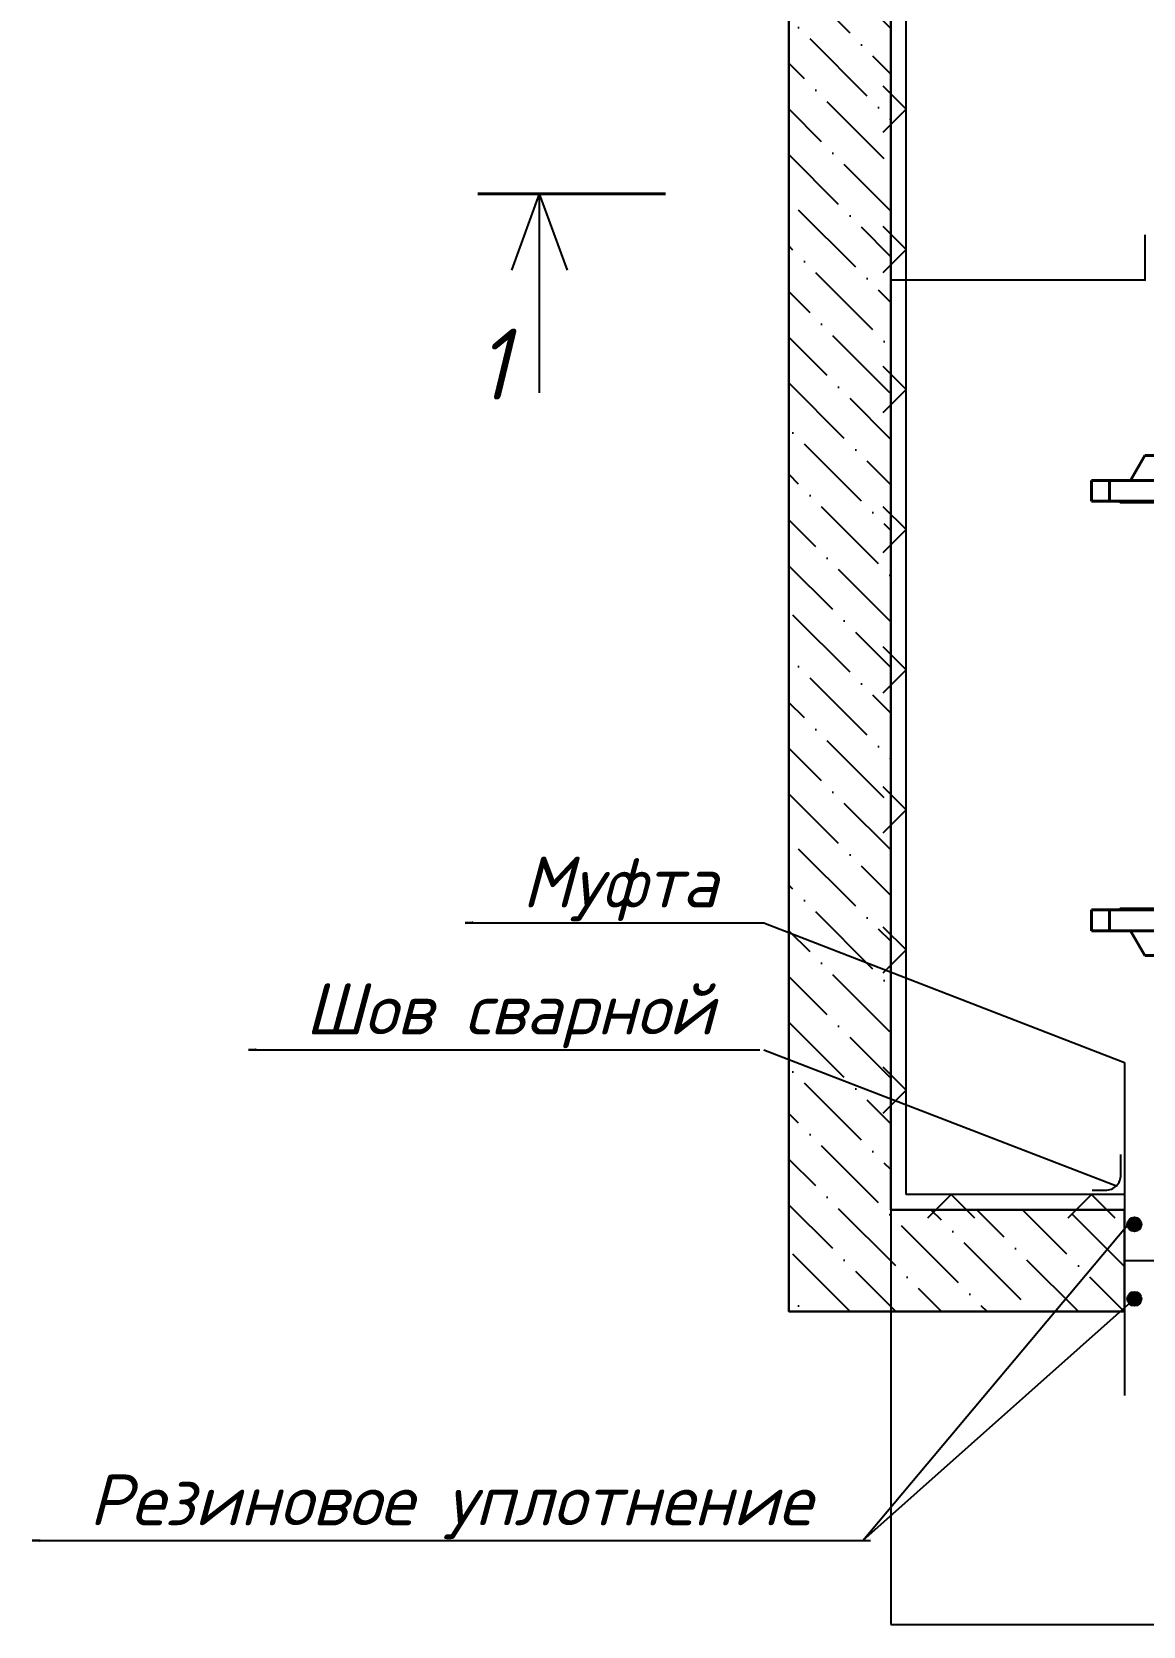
# Model space of a CAD drawing. Header units: millimetres. Extents: x 5929542 to 6152618, y 10240044 to 10382466.
# Drawn here: x 5929644 to 5935107, y 10294838 to 10302679 of the extents above; entities that cross this region are included whole.
import ezdxf
from ezdxf import colors
from ezdxf.entities.mleader import LeaderData, LeaderLine
from ezdxf.math import Vec2, Vec3

# ---------------------------------------------------------------- set-up
doc = ezdxf.new("R2010")
doc.units = ezdxf.units.MM
doc.header["$PDMODE"] = 35
doc.layers.get('Defpoints').update_dxf_attribs({"color": 253})
doc.layers.add('Тонкая линия', color=7, linetype='Continuous')
doc.layers.add('Трубы ТХ', color=7, linetype='Continuous', lineweight=40)
doc.styles.add('2.5-Размеры', font='isocpeui.ttf', dxfattribs={"height": 2.5})
doc.styles.add('3.5 -Основные', font='isocpeui.ttf', dxfattribs={"width": 0.9, "height": 3.5})
doc.dimstyles.new('3 - М 1-40', dxfattribs={"dimtxt": 2.5, "dimasz": 2.5, "dimexe": 1.25, "dimexo": 0.625, "dimtad": 1, "dimtoh": 1, "dimlfac": 40, "dimtxsty": '2.5-Размеры', "dimblk": 'OBLIQUE', "dimcen": 2.5, "dimadec": 0, "dimazin": 0, "dimtfac": 1, "dimtmove": 0, "dimatfit": 3, "dimfxl": 1, "dimarcsym": 0})

# ---------------------------------------------------------------- blocks, each defined once
blk = doc.blocks.new('*U2255')
at = {"layer": 'Трубы ТХ'}
for p, q in [((-2, 420), (-43, 420)), ((-43, 420), (-43, -420)), ((-2, -420), (-2, 420)), ((-45, 385), (0, 385)), ((0, 363.5), (-2, 365.5)), ((0, 363.5), (0, -363.5)), ((-92, 315), (-43, 343.2902)), ((-92, -315), (-92, 315)), ((-92, -315), (-43, -343.2902)), ((0, -363.5), (-2, -365.5)), ((-45, -385), (0, -385)), ((-2, -420), (-43, -420))]:
    blk.add_line(p, q, dxfattribs=at)
at = {"layer": 'Трубы ТХ', "lineweight": 25}
blk.add_line((0, 0), (-92, 0), dxfattribs=at)
blk = doc.blocks.new('_Oblique')
at = {"color": 0, "linetype": 'ByBlock', "lineweight": -2}
blk.add_line((-0.5, -0.5), (0.5, 0.5), dxfattribs=at)
blk = doc.blocks.new('*D2264')
at = {"layer": 'Defpoints', "color": 0, "transparency": 16777216}
for p in [(5933866, 10307891), (5941366, 10306885.6), (5933866, 10302670.6)]:
    blk.add_point(p, dxfattribs=at)
at = {"layer": 'Тонкая линия', "color": 0, "lineweight": -2, "transparency": 16777216}
for p, q in [((5933866, 10302671.3), (5933866, 10307892.2)), ((5941366, 10307891), (5933866, 10307891)), ((5941366, 10306886.3), (5941366, 10307892.2))]:
    blk.add_line(p, q, dxfattribs=at)
at = {"layer": 'Тонкая линия', "color": 0, "lineweight": -2, "transparency": 16777216, "xscale": 2.5, "yscale": 2.5, "zscale": 2.5, "rotation": 180}
blk.add_blockref('_Oblique', (5933866, 10307891), dxfattribs=at)
at = {"layer": 'Тонкая линия', "color": 0, "lineweight": -2, "transparency": 16777216, "xscale": 2.5, "yscale": 2.5, "zscale": 2.5}
blk.add_blockref('_Oblique', (5941366, 10307891), dxfattribs=at)
at = {"layer": 'Тонкая линия', "color": 0, "transparency": 16777216, "insert": (5937616, 10307892.9), "char_height": 2.5, "attachment_point": 5, "style": '2.5-Размеры'}
blk.add_mtext('300000', dxfattribs=at)
blk = doc.blocks.new('*D2266')
at = {"layer": 'Defpoints', "color": 0, "transparency": 16777216}
for p in [(5933866, 10301683.1), (5935116, 10301680.7), (5933866, 10301457.2)]:
    blk.add_point(p, dxfattribs=at)
at = {"layer": 'Тонкая линия', "color": 0, "lineweight": -2, "transparency": 16777216}
for p, q in [((5933866, 10301682.5), (5933866, 10301456)), ((5935116, 10301680.1), (5935116, 10301456)), ((5935116, 10301457.2), (5933866, 10301457.2))]:
    blk.add_line(p, q, dxfattribs=at)
at = {"layer": 'Тонкая линия', "color": 0, "lineweight": -2, "transparency": 16777216, "xscale": 2.5, "yscale": 2.5, "zscale": 2.5, "rotation": 180}
blk.add_blockref('_Oblique', (5933866, 10301457.2), dxfattribs=at)
at = {"layer": 'Тонкая линия', "color": 0, "lineweight": -2, "transparency": 16777216, "xscale": 2.5, "yscale": 2.5, "zscale": 2.5}
blk.add_blockref('_Oblique', (5935116, 10301457.2), dxfattribs=at)
at = {"layer": 'Тонкая линия', "color": 0, "transparency": 16777216, "insert": (5934491, 10301459.1), "char_height": 2.5, "attachment_point": 5, "style": '2.5-Размеры'}
blk.add_mtext('50000', dxfattribs=at)
blk = doc.blocks.new('*D2277')
at = {"layer": 'Defpoints', "color": 0, "transparency": 16777216}
for p in [(5933866, 10297083.1), (5935903.5, 10296839.6), (5935903.5, 10294846.6)]:
    blk.add_point(p, dxfattribs=at)
at = {"layer": 'Тонкая линия', "color": 0, "lineweight": -2, "transparency": 16777216}
for p, q in [((5933866, 10297082.5), (5933866, 10294845.4)), ((5935903.5, 10296839), (5935903.5, 10294845.4)), ((5933866, 10294846.6), (5935903.5, 10294846.6))]:
    blk.add_line(p, q, dxfattribs=at)
at = {"layer": 'Тонкая линия', "color": 0, "lineweight": -2, "transparency": 16777216, "xscale": 2.5, "yscale": 2.5, "zscale": 2.5, "rotation": 180}
blk.add_blockref('_Oblique', (5933866, 10294846.6), dxfattribs=at)
at = {"layer": 'Тонкая линия', "color": 0, "lineweight": -2, "transparency": 16777216, "xscale": 2.5, "yscale": 2.5, "zscale": 2.5}
blk.add_blockref('_Oblique', (5935903.5, 10294846.6), dxfattribs=at)
at = {"layer": 'Тонкая линия', "color": 0, "transparency": 16777216, "insert": (5934884.7, 10294848.5), "char_height": 2.5, "attachment_point": 5, "style": '2.5-Размеры'}
blk.add_mtext('81500', dxfattribs=at)

msp = doc.modelspace()

# ---------------------------------------------------------------- hatches: boundary and pattern name
at = {"layer": 'Тонкая линия'}
h = msp.add_hatch(dxfattribs=at)
h.set_pattern_fill('ANSI36', color=256, scale=50, angle=90)
h.set_pattern_definition([(135, (-413536651.26, -39866791.75), (-308.69630416, 84.189901135), [396.875, -79.375, 0, -79.375])])
h.paths.add_polyline_path([(5936790.98101, 10307380.64788), (5936790.98101, 10306885.64788), (5941365.98101, 10306885.64788), (5941365.98101, 10302770.64788), (5941913.95384, 10302770.64788), (5941913.95384, 10307380.64788)])
h.paths.add_polyline_path([(5941365.98101, 10296885.64788), (5936790.98101, 10296885.64788), (5936790.98101, 10296385.64788), (5941913.95384, 10296385.64788), (5941913.96429, 10300995.64788), (5941365.99145, 10300995.64788)])
h.paths.add_polyline_path([(5933865.98101, 10306885.64788), (5934915.98101, 10306885.64788), (5934915.98101, 10307380.64788), (5933365.98101, 10307380.64788), (5933365.98101, 10296385.64788), (5935015.98101, 10296385.64788), (5935015.98101, 10296885.64788), (5933865.98101, 10296885.64788)])
h = msp.add_hatch(color=256, dxfattribs=at)
h.dxf.hatch_style = 1
edge = h.paths.add_edge_path()
edge.add_arc((5935064.36039, 10296813.63034), 35, 0, 360)
h = msp.add_hatch(color=256, dxfattribs=at)
h.dxf.hatch_style = 1
edge = h.paths.add_edge_path()
edge.add_arc((5935064.36039, 10296447.74946), 35, 0, 360)

# ---------------------------------------------------------------- linework, layer by layer
msp.add_line((5935015.98101, 10297609.68401), (5935015.98101, 10295972.36942))
msp.add_lwpolyline([(5934857.19556, 10296981.8027), (5934921.8193, 10296981.8027, 0.4142135624), (5934998.0807, 10297058.0641), (5934998.0807, 10297156.95649)], format="xyb")
at = {"layer": 'Defpoints'}
msp.add_line((5935015.98101, 10296635.64788), (5936790.98101, 10296635.64788), dxfattribs=at)
at = {"layer": 'Тонкая линия'}
for p, q in [((5933242.36471, 10298297.78711), (5935015.98101, 10297609.68401)), ((5933242.36471, 10297673.02165), (5934975.74426, 10297004.13914)), ((5933728.62791, 10295258.60967), (5935062.81486, 10296848.5962)), ((5933728.62791, 10295258.60967), (5935064.36039, 10296447.74946))]:
    msp.add_line(p, q, dxfattribs=at)
at = {"layer": 'Тонкая линия', "lineweight": 30}
for points in [[(5935015.98101, 10307380.64788), (5933365.98101, 10307380.64788), (5933365.98101, 10296385.64788), (5935015.98101, 10296385.64788)], [(5935015.98101, 10306885.64788), (5933865.98101, 10306885.64788), (5933865.98101, 10296885.64788), (5935015.98101, 10296885.64788)], [(5935015.98101, 10296885.64788), (5935015.98101, 10296385.64788)]]:
    msp.add_lwpolyline(points, dxfattribs=at)
at = {"layer": 'Тонкая линия', "color": 4}
for points in [[(5933941.54209, 10296961.20897), (5933941.54209, 10306810.0868)], [(5933827.04107, 10302412.80159), (5933941.54209, 10302298.30056), (5933827.04107, 10302183.79954)], [(5933827.04107, 10301723.68426), (5933941.54209, 10301609.18324), (5933827.04107, 10301494.68221)], [(5933827.04107, 10301034.56694), (5933941.54209, 10300920.06591), (5933827.04107, 10300805.56489)], [(5933827.04107, 10300345.44961), (5933941.54209, 10300230.94858), (5933827.04107, 10300116.44756)], [(5933827.04107, 10299656.33228), (5933941.54209, 10299541.83126), (5933827.04107, 10299427.33023)], [(5933827.04107, 10298967.21496), (5933941.54209, 10298852.71393), (5933827.04107, 10298738.21291)], [(5933827.04107, 10298278.09763), (5933941.54209, 10298163.5966), (5933827.04107, 10298049.09558)], [(5933827.04107, 10297588.9803), (5933941.54209, 10297474.47928), (5933827.04107, 10297359.97825)], [(5935015.98101, 10296961.20897), (5933941.54209, 10296961.20897)], [(5934049.13266, 10296846.70795), (5934163.63369, 10296961.20897), (5934278.13471, 10296846.70795)], [(5934738.24999, 10296846.70795), (5934852.75102, 10296961.20897), (5934967.25204, 10296846.70795)]]:
    msp.add_lwpolyline(points, dxfattribs=at)
at = {"layer": 'Тонкая линия', "lineweight": 40}
msp.add_lwpolyline([(5932759.48271, 10301883.14788), (5931836.07127, 10301883.14788)], dxfattribs=at)
at = {"layer": 'Тонкая линия'}
for points in [[(5932138.30633, 10301883.14788), (5932001.39113, 10301506.53988)], [(5932138.30633, 10301883.14788), (5932138.30633, 10300904.48593)], [(5932138.30633, 10301883.14788), (5932275.22154, 10301506.53988)]]:
    msp.add_lwpolyline(points, dxfattribs=at)
for centre in [(5935064.36039, 10296813.63034), (5935064.36039, 10296447.74946)]:
    msp.add_circle(centre, 35, dxfattribs=at)

# ---------------------------------------------------------------- block references
at = {"layer": 'Трубы ТХ', "yscale": 2.5, "zscale": 2.5, "rotation": 270}
for p, xscale in [((5935903.48101, 10300365.64788), 2.5), ((5935903.48101, 10298365.64788), -2.5)]:
    msp.add_blockref('*U2255', p, dxfattribs=dict(at, xscale=xscale))

# ---------------------------------------------------------------- texts
at = {"layer": 'Тонкая линия', "insert": (5931832.16514, 10301219.69633), "char_height": 350, "attachment_point": 1, "style": '3.5 -Основные'}
msp.add_mtext_dynamic_manual_height_columns('1', width=1.5555887, gutter_width=17.5, heights=[0], dxfattribs=at)

# ---------------------------------------------------------------- dimensions: what is measured, and where the dimension line sits
at = {"layer": 'Тонкая линия'}
for base, p1, p2, picture, middle in [((5933865.98101, 10307890.99125), (5941365.98101, 10306885.64788), (5933865.98101, 10302670.64788), '*D2264', (5937615.98101, 10307892.86625)), ((5933865.98101, 10301457.21719), (5935115.98101, 10301680.72846), (5933865.98101, 10301683.1272), '*D2266', (5934490.98101, 10301459.09219)), ((5935903.48101, 10294846.64334), (5933865.98101, 10297083.12571), (5935903.48101, 10296839.60505), '*D2277', (5934884.73101, 10294848.51834))]:
    dim = msp.add_linear_dim(base=base, p1=p1, p2=p2, dimstyle='3 - М 1-40', dxfattribs=at)
    dim.commit()
    dim.dimension.update_dxf_attribs({"geometry": picture, "text_midpoint": middle})

# ---------------------------------------------------------------- leaders
ml = msp.add_multileader_mtext('Standard', dxfattribs=at)
ml.set_content('Муфта ', color=256, style='2.5-Размеры')
ml.set_leader_properties()
ml.build(insert=Vec2(0, 0))
ml.multileader.update_dxf_attribs({"text_left_attachment_type": 6, "text_right_attachment_type": 6, "dogleg_length": 0.8, "arrow_head_size": 40})
ctx = ml.context
ctx.base_point, ctx.char_height, ctx.arrow_head_size, ctx.landing_gap_size, ctx.plane_origin = Vec3(5931854.34249, 10298297.78711), 250, 40, 200, Vec3(5935729.99903, 10298297.78711)
ctx.left_attachment, ctx.right_attachment = 6, 6
notes = []
notes.append((ctx, [(1, (1, 1, 0), (5931774.34249, 10298297.78711), (1, 0), 80, [(0, [(5931773.22622, 10298297.78711)], 0, [])])]))
ctx.mtext.insert, ctx.mtext.width, ctx.mtext.flow_direction = Vec3(5932054.34249, 10298622.78711), 1188.0222212, 5
ml = msp.add_multileader_mtext('Standard', dxfattribs=at)
ml.set_content('Шов сварной', color=256, style='2.5-Размеры')
ml.set_leader_properties()
ml.build(insert=Vec2(0, 0))
ml.multileader.update_dxf_attribs({"text_left_attachment_type": 6, "text_right_attachment_type": 6, "dogleg_length": 0.8, "arrow_head_size": 40})
ctx = ml.context
ctx.base_point, ctx.char_height, ctx.arrow_head_size, ctx.landing_gap_size, ctx.plane_origin = Vec3(5930788.0976, 10297673.02165), 250, 40, 200, Vec3(5934663.75414, 10297673.02165)
ctx.left_attachment, ctx.right_attachment = 6, 6
notes.append((ctx, [(1, (1, 1, 0), (5930708.0976, 10297673.02165), (1, 0), 80, [(0, [(5930706.98133, 10297673.02165)], 0, [])])]))
ctx.mtext.insert, ctx.mtext.width, ctx.mtext.flow_direction = Vec3(5930988.0976, 10297998.02165), 2254.2671156, 5
ml = msp.add_multileader_mtext('Standard', dxfattribs=at)
ml.set_content('Резиновое уплотнение', color=256, style='2.5-Размеры')
ml.set_leader_properties()
ml.build(insert=Vec2(0, 0))
ml.multileader.update_dxf_attribs({"text_left_attachment_type": 6, "text_right_attachment_type": 6, "dogleg_length": 0.8, "arrow_head_size": 40})
ctx = ml.context
ctx.base_point, ctx.char_height, ctx.arrow_head_size, ctx.landing_gap_size, ctx.plane_origin = Vec3(5929725.0792, 10295258.60967), 250, 40, 200, Vec3(5933600.73574, 10295258.60967)
ctx.left_attachment, ctx.right_attachment = 6, 6
notes.append((ctx, [(1, (1, 1, 0), (5929645.0792, 10295258.60967), (1, 0), 80, [(0, [(5929643.96293, 10295258.60967)], 0, [])])]))
ctx.mtext.insert, ctx.mtext.width, ctx.mtext.flow_direction = Vec3(5929925.0792, 10295583.60967), 3803.5487102, 5
for ctx, leaders in notes:
    for number, flags, end, landing, length, lines in leaders:
        leader = LeaderData()
        leader.index, (leader.has_last_leader_line, leader.has_dogleg_vector, leader.attachment_direction) = number, flags
        leader.last_leader_point, leader.dogleg_vector, leader.dogleg_length = Vec3(end), Vec3(landing), length
        for number, points, colour, breaks in lines:
            line = LeaderLine()
            line.index, line.vertices, line.color, line.breaks = number, Vec3.list(points), colors.encode_raw_color(colour), breaks
            leader.lines.append(line)
        ctx.leaders.append(leader)

doc.saveas('drawing.dxf')
